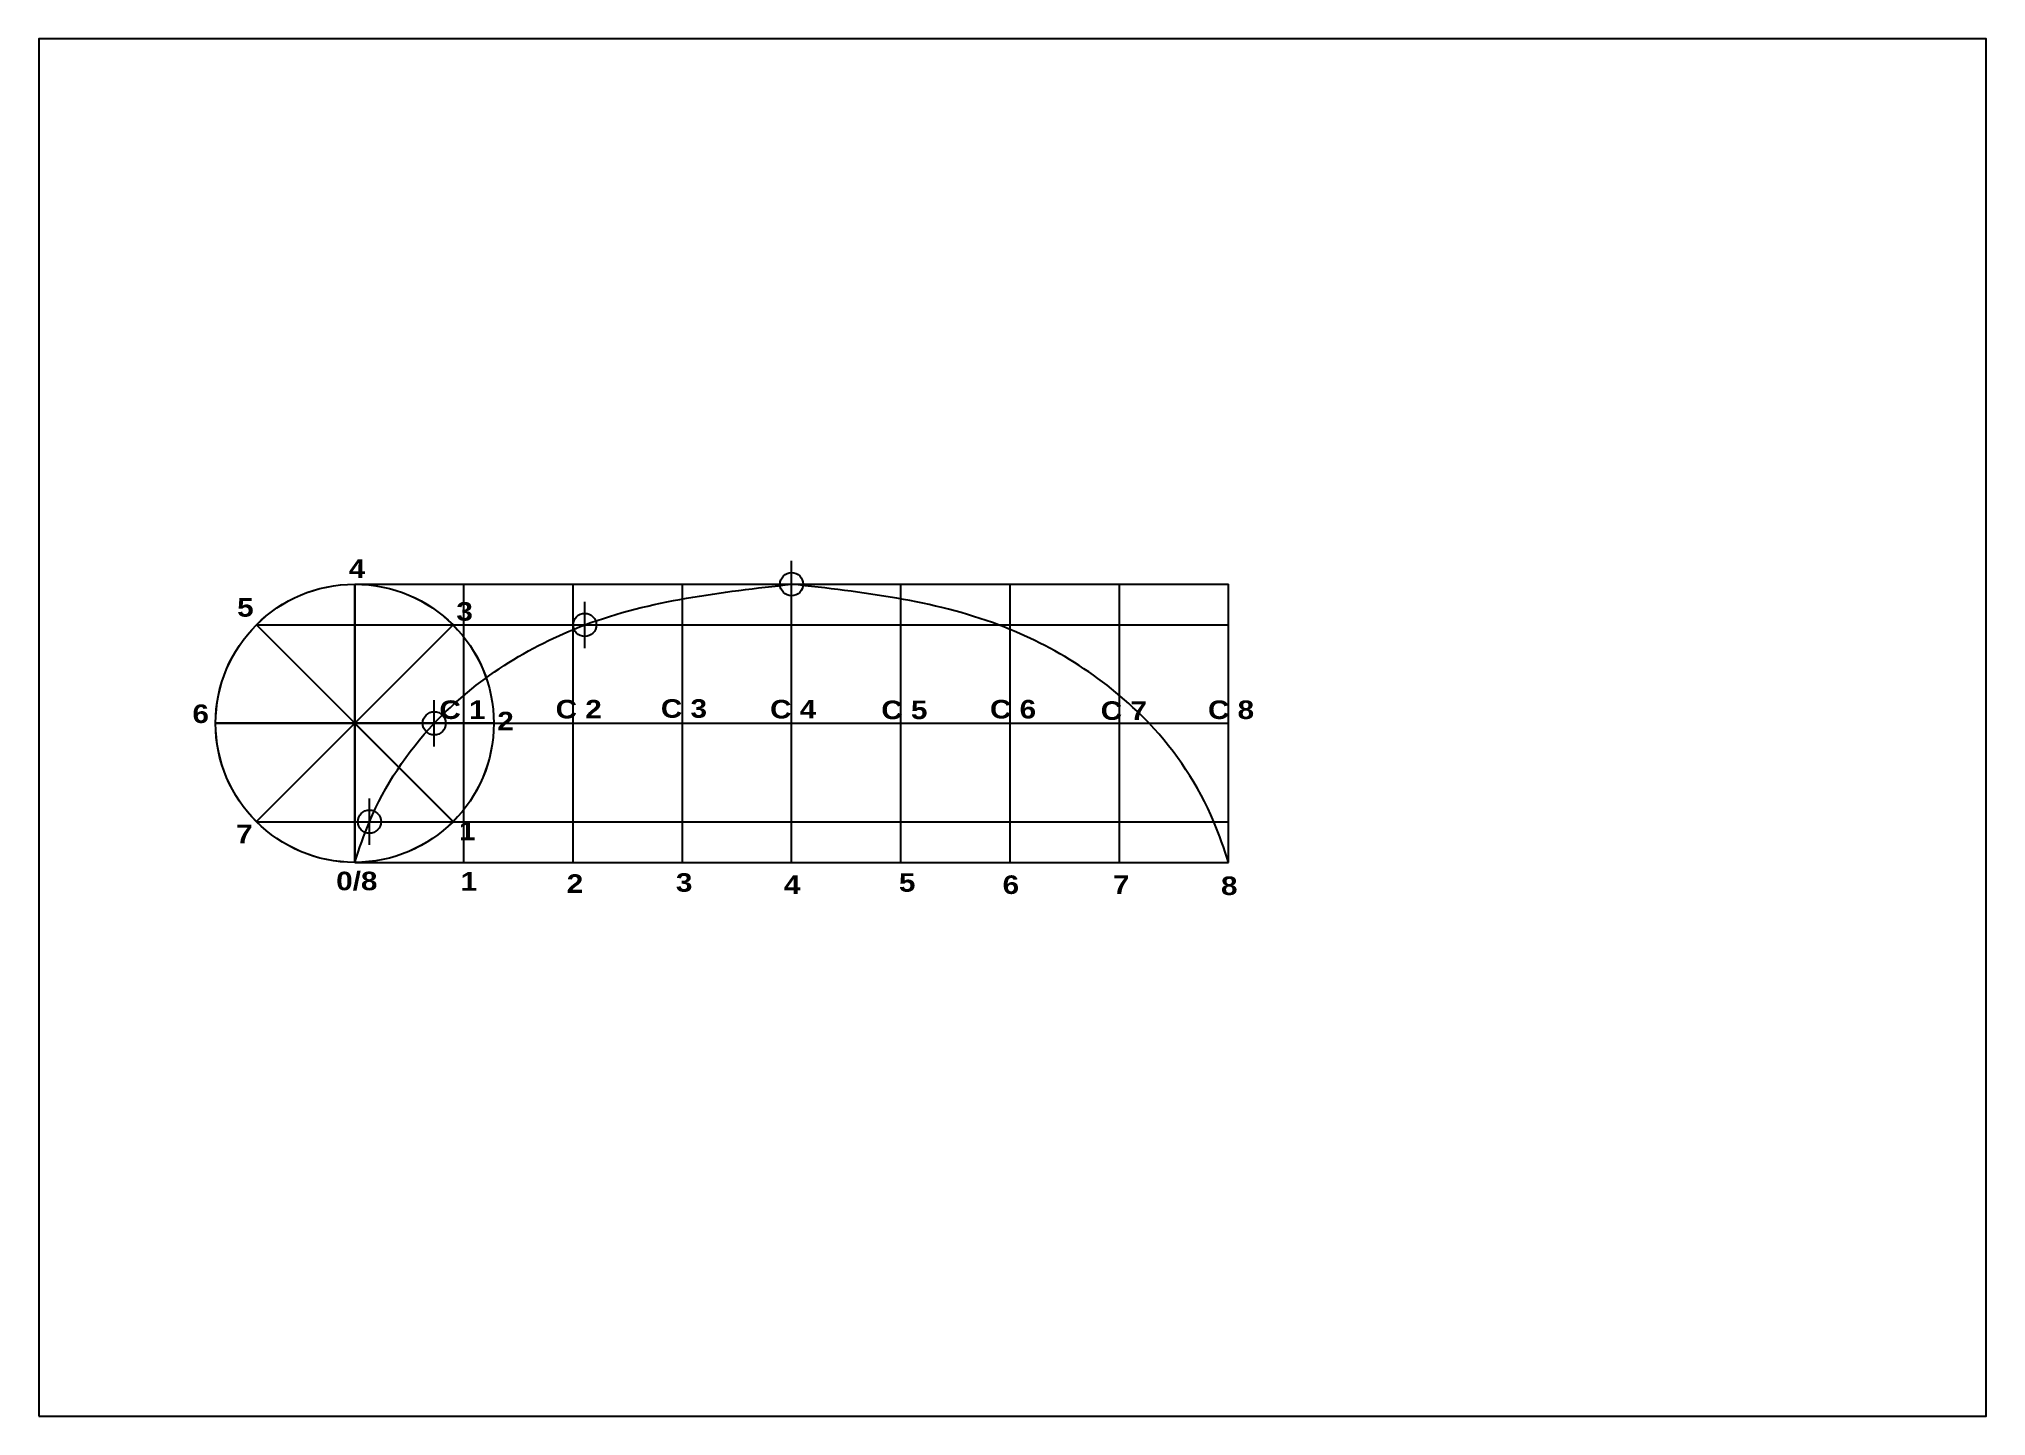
# Model space of a CAD drawing. Header units: millimetres. Extents: x 0 to 420, y 0 to 297.
import ezdxf

# ---------------------------------------------------------------- set-up
doc = ezdxf.new("R2010")
doc.units = ezdxf.units.MM
doc.header["$PDMODE"] = 34
doc.header["$PDSIZE"] = 5
doc.styles.get("Standard").update_dxf_attribs({"font": 'arial.ttf'})

# ---------------------------------------------------------------- blocks, each defined once
blk = doc.blocks.new('*U1')
blk.add_line((30, 60), (30, 0))
blk.add_circle((30, 30), 30)
blk = doc.blocks.new('*U2')
at = {"color": 0, "linetype": 'ByBlock', "lineweight": -2, "transparency": 16777216}
for p, rotation in [((68.11, 106.98), 45.00000000000001), ((110.54, 149.41), 135), ((68.11, 191.83), 225.0000000000001), ((25.68, 149.41), 315), ((98.11, 119.41), 90.00000000000001), ((98.11, 179.41), 180), ((38.11, 179.41), 269.9999999999999)]:
    blk.add_blockref('*U1', p, dxfattribs=dict(at, rotation=rotation))
blk.add_blockref('*U1', (38.11, 119.41), dxfattribs=at)

msp = doc.modelspace()

# ---------------------------------------------------------------- linework, layer by layer
for p, q in [((68.11, 179.41), (256.61, 179.41)), ((91.67, 119.41), (91.67, 179.41)), ((115.24, 119.41), (115.24, 179.41)), ((138.8, 119.41), (138.8, 179.41)), ((162.36, 119.41), (162.36, 179.41)), ((185.92, 119.41), (185.92, 179.41)), ((209.49, 119.41), (209.49, 179.41)), ((233.05, 119.41), (233.05, 179.41)), ((256.61, 119.41), (256.61, 179.41)), ((46.9, 170.62), (256.61, 170.62)), ((68.11, 149.41), (256.61, 149.41)), ((46.9, 128.19), (256.61, 128.19)), ((68.11, 119.41), (256.61, 119.41))]:
    msp.add_line(p, q)
msp.add_lwpolyline([(0, 0), (420, 0), (420, 297), (0, 297)], close=True)
at = {"color": 2}
for points in [[(68.11, 119.41), (71.29, 128.19), (85.28, 149.4), (117.73, 170.62), (162.36, 179.41)], [(256.61, 119.41), (253.43, 128.19), (239.45, 149.4), (206.99, 170.62), (162.36, 179.41)]]:
    msp.add_spline(points, degree=3, dxfattribs=at)
for p in [(162.36, 179.41), (117.73, 170.62), (85.28, 149.4), (71.29, 128.19)]:
    msp.add_point(p)

# ---------------------------------------------------------------- block references
msp.add_blockref('*U2', (0, 0))

# ---------------------------------------------------------------- texts
at = {"char_height": 4, "attachment_point": 1}
for s, heights, insert in [('{\\fArial Black|b1|i0|c0|p34;4}', [0], (66.83, 184.76)), ('{\\fArial Black|b1|i0|c0|p34;5}', [0], (42.76, 176.4)), ('{\\fArial Black|b1|i0|c0|p34;3}', [0], (90.04, 175.54)), ('{\\fArial Black|b1|i0|c0|p34;6}', [0], (33.11, 153.47)), ('{\\fArial Black|b1|i0|c0|p34;C 1}', [0], (86.39, 154.34)), ('{\\fArial Black|b1|i0|c0|p34;2}', [0], (98.86, 151.89)), ('{\\fArial Black|b1|i0|c0|p34;C 2}', [0], (111.45, 154.46)), ('{\\fArial Black|b1|i0|c0|p34;C 3}', [0], (134.15, 154.6)), ('{\\fArial Black|b1|i0|c0|p34;C 4}', [0], (157.71, 154.45)), ('{\\fArial Black|b1|i0|c0|p34;C 5}', [0], (181.7, 154.3)), ('{\\fArial Black|b1|i0|c0|p34;C 6}', [0], (205.14, 154.45)), ('{\\fArial Black|b1|i0|c0|p34;C 7}', [0], (229.03, 154.15)), ('{\\fArial Black|b1|i0|c0|p34;C 8}', [4.89], (252.16, 154.33)), ('{\\fArial Black|b1|i0|c0|p34;7}', [0], (42.53, 127.53)), ('{\\fArial Black|b1|i0|c0|p34;1}', [0], (90.61, 128.19)), ('{\\fArial Black|b1|i0|c0|p34;0/8}', [0], (64.12, 117.4)), ('{\\fArial Black|b1|i0|c0|p34;1}', [0], (90.96, 117.31)), ('{\\fArial Black|b1|i0|c0|p34;2}', [0], (113.84, 116.84)), ('{\\fArial Black|b1|i0|c0|p34;3}', [0], (137.39, 117.08)), ('{\\fArial Black|b1|i0|c0|p34;4}', [0], (160.7, 116.6)), ('{\\fArial Black|b1|i0|c0|p34;5}', [0], (185.5, 117.08)), ('{\\fArial Black|b1|i0|c0|p34;6}', [0], (207.87, 116.6)), ('{\\fArial Black|b1|i0|c0|p34;7}', [0], (231.66, 116.6)), ('{\\fArial Black|b1|i0|c0|p34;8}', [0], (254.97, 116.37))]:
    msp.add_mtext_dynamic_manual_height_columns(s, width=13.4035, gutter_width=12.5, heights=heights, dxfattribs=dict(at, insert=insert))

doc.saveas('drawing.dxf')
